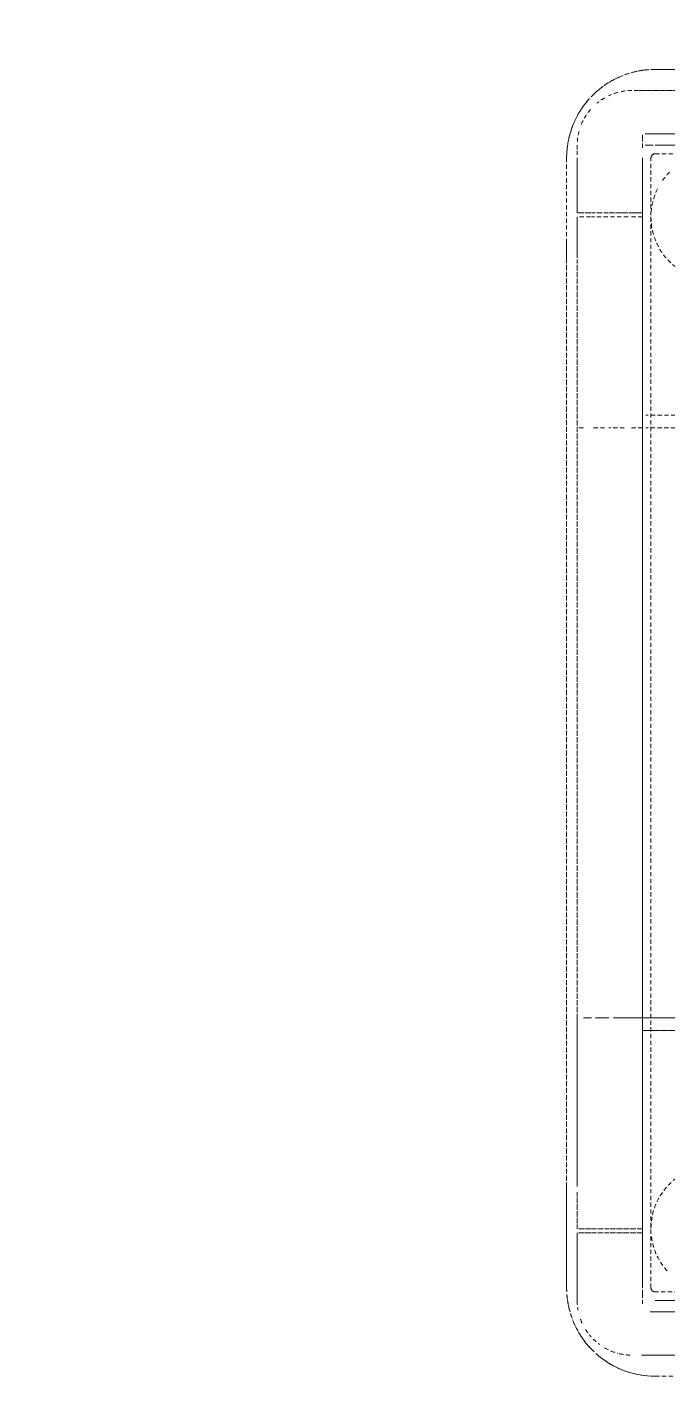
# Model space of a CAD drawing. Header units: millimetres. Extents: x -10915 to 62537, y -37640 to 44223.
# Drawn here: x 7606.7 to 7758.5, y 8812.2 to 9137.2 of the extents above; entities that cross this region are included whole.
import ezdxf

# ---------------------------------------------------------------- set-up
doc = ezdxf.new("R2010")
doc.units = ezdxf.units.MM
doc.linetypes.add('200_ШТРИХ_ш1п0_6_', pattern=[1.6, 1, -0.6])
doc.layers.add('Перекрытие штриховка', color=7, linetype='Continuous', lineweight=18)
doc.layers.add('Сантехника', color=7, linetype='Continuous', lineweight=18)

# ---------------------------------------------------------------- blocks, each defined once
blk = doc.blocks.new('Reece_Tap_Wolfen_Drinking-Fountain - 10 L_Stainless Steel-V42-План полов 4-го этажа')
at = {"layer": 'Сантехника', "linetype": '200_ШТРИХ_ш1п0_6_'}
for p, q in [((-155, 134), (-155, -134)), ((155, -134), (155, 134)), ((-139.73, -135.2), (-139.73, -136.37)), ((-137, -134.51), (-137, -136.37)), ((-137.88, -137), (-139.48, -137)), ((136.37, -137), (134.51, -137)), ((-134, -155), (134, -155))]:
    blk.add_line(p, q, dxfattribs=at)
at = {"layer": 'Сантехника', "color": 253, "linetype": '200_ШТРИХ_ш1п0_6_', "true_color": 0xa3a3a3}
for p, q in [((-135, -134), (-135, 134)), ((-135, -134), (-135, 134)), ((135, 134), (135, -134)), ((135, 134), (135, -134)), ((-139.73, -135.2), (-139.73, -77.6)), ((-137, -134), (-137, -77.6)), ((137, -77.6), (137, -134)), ((139.73, -135.18), (139.73, -77.53)), ((-149.99, -100), (-149.99, -138.97)), ((149.99, -100), (149.99, -137.24)), ((70, -137), (70, -109.54)), ((70, -109.54), (70, -137)), ((73, -110.89), (73, -137)), ((-73, -118.03), (-73, -136.18)), ((-70, -118.05), (-70, -136.24)), ((-70, -118.05), (-70, -136.24)), ((134, -135), (-134, -135)), ((134, -135), (-134, -135)), ((-134, -137), (-121, -137)), ((-121, -137), (-121, -140.18)), ((-120, -137), (-121, -137)), ((120, -137), (-120, -137)), ((-120, -137), (120, -137)), ((-120, -137), (-120, -140.18)), ((-120, -137), (-120, -140.18)), ((121, -137), (120, -137)), ((120, -137), (120, -139.91)), ((120, -139.91), (120, -137)), ((121, -139.93), (121, -137)), ((121, -137), (134, -137)), ((134.51, -137), (136.37, -137)), ((136.37, -137), (134.51, -137)), ((-121, -140.41), (-121, -145)), ((-120, -140.43), (-120, -145)), ((-120, -140.43), (-120, -145)), ((120, -140.18), (120, -144.75)), ((120, -144.75), (120, -140.18)), ((121, -144.77), (121, -140.18)), ((-121, -145.2), (-121, -149.14)), ((-120, -145.22), (-120, -149.14)), ((-120, -145.22), (-120, -149.14)), ((120, -145), (120, -148.93)), ((120, -148.93), (120, -145)), ((121, -148.94), (121, -145)), ((-121, -149.3), (-121, -152.32)), ((-120, -149.31), (-120, -152.32)), ((-120, -149.31), (-120, -152.32)), ((120, -149.14), (120, -152.15)), ((120, -152.15), (120, -149.14)), ((121, -152.17), (121, -149.14)), ((-134.7, -152.5), (-136.99, -152.5)), ((-121, -152.5), (-134, -152.5)), ((-120, -152.5), (-111.6, -152.5)), ((-111.6, -152.5), (-120, -152.5)), ((-110.33, -152.5), (-111.6, -152.5)), ((110, -152.5), (-109.92, -152.5)), ((111.34, -152.5), (120, -152.5)), ((120, -152.5), (111.34, -152.5)), ((136.99, -152.5), (121, -152.5)), ((-110, -155), (110, -155))]:
    blk.add_line(p, q, dxfattribs=at)
at = {"layer": 'Сантехника', "color": 251, "linetype": '200_ШТРИХ_ш1п0_6_', "true_color": 0x666666}
for p, q in [((-149.99, -138.97), (-149.99, -77.47)), ((-139.73, -77.6), (-139.73, -135.2)), ((-137, -77.6), (-137, -134)), ((137, -134), (137, -77.6)), ((139.73, -77.53), (139.73, -135.18)), ((149.99, -137.24), (149.99, -77.6)), ((-155, -110), (-155, -134)), ((155, -134), (155, -110)), ((73, -137), (73, -110.89)), ((-73, -118.03), (-73, -136.18)), ((-139.73, -136.37), (-139.73, -135.2)), ((-137, -136.37), (-137, -134.51)), ((-139.48, -137), (-137.88, -137)), ((-136.38, -137), (-137.88, -137)), ((-121, -137), (-134, -137)), ((-121, -140.18), (-121, -137)), ((-121, -137), (-120, -137)), ((-120, -137), (120, -137)), ((-120, -137), (-120, -140.18)), ((120, -137), (121, -137)), ((120, -139.91), (120, -137)), ((134, -137), (121, -137)), ((121, -137), (121, -139.93)), ((134.51, -137), (136.37, -137)), ((137.85, -137), (136.37, -137)), ((-121, -145), (-121, -140.41)), ((-120, -140.43), (-120, -145)), ((120, -144.75), (120, -140.18)), ((121, -140.18), (121, -144.77)), ((-121, -149.14), (-121, -145.2)), ((-120, -145.22), (-120, -149.14)), ((120, -148.93), (120, -145)), ((121, -145), (121, -148.94)), ((-121, -152.32), (-121, -149.3)), ((-120, -149.31), (-120, -152.32)), ((120, -152.15), (120, -149.14)), ((121, -149.14), (121, -152.17)), ((-136.99, -152.5), (-134.7, -152.5)), ((-134, -152.5), (-121, -152.5)), ((-111.6, -152.5), (-120, -152.5)), ((120, -152.5), (111.34, -152.5)), ((121, -152.5), (136.99, -152.5)), ((-134, -155), (-110, -155)), ((-114, -155), (-113.9, -155)), ((-114, -155), (-112.49, -155)), ((-113.9, -155), (-113.6, -155)), ((-113.6, -155), (-110, -155)), ((-112.49, -155), (-110, -155)), ((-110, -155), (110, -155)), ((110, -155), (-110, -155)), ((110, -155), (114, -155)), ((110, -155), (111.24, -155)), ((110, -155), (134, -155)), ((111.24, -155), (114, -155))]:
    blk.add_line(p, q, dxfattribs=at)
at = {"layer": 'Сантехника', "color": 9, "linetype": '200_ШТРИХ_ш1п0_6_', "true_color": 0xc7c7c7}
for p, q in [((-134, -137), (-121, -137)), ((-121, -137), (-134, -137)), ((-120, -137), (-73, -137)), ((-120, -137), (-120, -140.18)), ((-73, -137), (73, -137)), ((-70, -137), (-70, -140.18)), ((-70, -137), (-70, -140.18)), ((70, -143.85), (70, -137)), ((70, -137), (70, -143.85)), ((73, -137), (120, -137)), ((120, -137), (120, -139.91)), ((121, -137), (134, -137)), ((134, -137), (121, -137)), ((-120, -140.43), (-120, -145)), ((-70, -141.33), (-70, -145)), ((-70, -141.33), (-70, -145)), ((120, -140.18), (120, -144.75)), ((-120, -145.22), (-120, -149.14)), ((-70, -145.99), (-70, -149.14)), ((-70, -145.99), (-70, -149.14)), ((70, -148.15), (70, -145)), ((70, -145), (70, -148.15)), ((120, -145), (120, -148.93)), ((-120, -149.31), (-120, -152.32)), ((70, -151), (70, -149.14)), ((70, -149.14), (70, -151)), ((120, -149.14), (120, -152.15)), ((-120, -152.5), (-111.6, -152.5)), ((-111.6, -152.5), (-110.33, -152.5)), ((-110.33, -152.5), (-111.6, -152.5)), ((-109.92, -152.5), (110, -152.5)), ((110, -152.5), (-109.92, -152.5)), ((111.34, -152.5), (120, -152.5))]:
    blk.add_line(p, q, dxfattribs=at)
at = {"layer": 'Сантехника', "color": 254, "linetype": '200_ШТРИХ_ш1п0_6_', "true_color": 0xdddddd}
for p, q in [((-73, -137), (-120, -137)), ((-73, -137), (-120, -137)), ((-73, -137), (-70, -137)), ((-70, -137), (-73, -137)), ((70, -137), (73, -137)), ((73, -137), (70, -137)), ((120, -137), (73, -137)), ((120, -137), (73, -137)), ((-111.6, -152.5), (-110.33, -152.5)), ((-109.92, -152.5), (-70, -152.5)), ((-70, -151), (-70, -152.32)), ((-70, -151), (-70, -152.32)), ((70, -152.5), (-70, -152.5)), ((-70, -152.5), (70, -152.5)), ((70, -152.5), (110, -152.5))]:
    blk.add_line(p, q, dxfattribs=at)
at = {"layer": 'Сантехника', "color": 254, "linetype": '200_ШТРИХ_ш1п0_6_', "true_color": 0xeaeaea}
for p, q in [((-70, -137), (-73, -137)), ((-70, -137), (-73, -137)), ((-70, -137), (70, -137)), ((70, -137), (-70, -137)), ((73, -137), (70, -137)), ((73, -137), (70, -137)), ((-70, -152.5), (70, -152.5))]:
    blk.add_line(p, q, dxfattribs=at)
at = {"layer": 'Сантехника', "color": 7, "linetype": '200_ШТРИХ_ш1п0_6_', "true_color": 0xf2f2f2}
blk.add_line((70, -137), (-70, -137), dxfattribs=at)
blk.add_line((70, -137), (-70, -137), dxfattribs=at)
at = {"layer": 'Сантехника', "linetype": '200_ШТРИХ_ш1п0_6_', "flags": 128}
for points in [[(-155, -134), (-154.98, -134.84), (-154.93, -135.68), (-154.85, -136.51), (-154.73, -137.35), (-154.58, -138.17), (-154.4, -138.99), (-154.18, -139.8), (-153.93, -140.61), (-153.65, -141.4), (-153.34, -142.18), (-153, -142.94), (-152.63, -143.7), (-152.22, -144.43), (-151.79, -145.15), (-151.33, -145.86), (-150.84, -146.54), (-150.33, -147.2), (-149.79, -147.85), (-149.22, -148.47), (-148.63, -149.06), (-148.02, -149.64), (-147.38, -150.19), (-146.72, -150.71), (-146.04, -151.2), (-145.35, -151.67), (-144.63, -152.11), (-143.9, -152.52), (-143.15, -152.9), (-142.39, -153.25), (-141.61, -153.57), (-140.82, -153.86), (-140.02, -154.12), (-139.21, -154.34), (-138.39, -154.54), (-137.57, -154.69), (-136.74, -154.82), (-135.9, -154.91), (-135.07, -154.97), (-134.23, -155), (-134, -155)], [(134, -155), (134.84, -154.98), (135.68, -154.93), (136.51, -154.85), (137.35, -154.73), (138.17, -154.58), (138.99, -154.4), (139.8, -154.18), (140.61, -153.93), (141.4, -153.65), (142.18, -153.34), (142.94, -153), (143.7, -152.63), (144.43, -152.22), (145.15, -151.79), (145.86, -151.33), (146.54, -150.84), (147.2, -150.33), (147.85, -149.79), (148.47, -149.22), (149.06, -148.63), (149.64, -148.02), (150.19, -147.38), (150.71, -146.72), (151.2, -146.04), (151.67, -145.35), (152.11, -144.63), (152.52, -143.9), (152.9, -143.15), (153.25, -142.39), (153.57, -141.61), (153.86, -140.82), (154.12, -140.02), (154.34, -139.21), (154.54, -138.39), (154.69, -137.57), (154.82, -136.74), (154.91, -135.9), (154.97, -135.07), (155, -134.23), (155, -134)]]:
    blk.add_lwpolyline(points, dxfattribs=at)
at = {"layer": 'Сантехника', "color": 253, "linetype": '200_ШТРИХ_ш1п0_6_', "true_color": 0xa3a3a3}
for centre, radius, start, end in [((-120, -120), 15, 270, 0), ((120, -120), 15, 180, 270), ((-120, -120), 15, 225, 235.437), ((120, -120), 15, 277.3745, 312.9403), ((-134, -134), 1, 180, 195), ((-134, -134), 1, 255, 270), ((-120, -120), 15, 243.5469, 265.1444), ((134, -134), 1, 270, 285), ((134, -134), 1, 345, 0), ((-136.99, -139.5), 13, 180, 192.3508), ((136.99, -139.5), 13, 346.5388, 360), ((-136.99, -139.5), 13, 195, 205.1206), ((136.99, -139.5), 13, 330.3474, 345), ((-136.99, -139.5), 13, 210, 219.6316), ((-136.99, -139.5), 13, 229.0259, 248.7435), ((136.99, -139.5), 13, 315, 323.7165), ((-136.99, -139.5), 13, 255, 267.1075), ((136.99, -139.5), 13, 270.3821, 280.2872), ((136.99, -139.5), 13, 290.1504, 296.4976)]:
    blk.add_arc(centre, radius, start, end, dxfattribs=at)
at = {"layer": 'Сантехника', "linetype": '200_ШТРИХ_ш1п0_6_'}
for centre, radius, start, end in [((-134, -134), 21, 180, 187.6172), ((134, -134), 21, 320.284, 360), ((-134, -134), 21, 192.5039, 201.3737), ((-134, -134), 21, 203.6771, 225.815), ((134, -134), 21, 293.6771, 315.815), ((136.99, -139.5), 13, 302.0346, 312.0601), ((-134, -134), 21, 230.284, 270), ((134, -134), 21, 270, 277.6172), ((134, -134), 21, 282.5039, 291.3737)]:
    blk.add_arc(centre, radius, start, end, dxfattribs=at)
at = {"layer": 'Сантехника', "color": 251, "linetype": '200_ШТРИХ_ш1п0_6_', "true_color": 0x666666}
for centre, radius, start, end in [((-134, -134), 1, 180, 270), ((-134, -134), 1, 195, 255), ((134, -134), 1, 270, 0), ((134, -134), 1, 285, 345), ((-134, -134), 21, 187.6172, 192.5039), ((-136.99, -139.5), 13, 180, 192.3508), ((136.99, -139.5), 13, 346.5388, 360), ((-136.99, -139.5), 13, 195, 205.1206), ((136.99, -139.5), 13, 330.3474, 345), ((-136.99, -139.5), 13, 210, 219.6316), ((-136.99, -139.5), 13, 229.0259, 248.7435), ((136.99, -139.5), 13, 302.0346, 312.0601), ((136.99, -139.5), 13, 315, 323.7165), ((-136.99, -139.5), 13, 255, 267.1075), ((136.99, -139.5), 13, 270.3821, 280.2872), ((136.99, -139.5), 13, 290.1504, 296.4976), ((134, -134), 21, 277.6172, 282.5039)]:
    blk.add_arc(centre, radius, start, end, dxfattribs=at)

msp = doc.modelspace()

# ---------------------------------------------------------------- hatches: boundary and pattern name
at = {"layer": 'Перекрытие штриховка', "lineweight": 9, "true_color": 0x787878}
h = msp.add_hatch(dxfattribs=at)
h.set_pattern_fill('FP_65', color=8, style=0, pattern_type=2)
h.set_pattern_definition([(0, (4602.2, 37211.3), (0, 500), []), (90, (4602.2, 37211.3), (-500, 3e-14), [])])
h.paths.add_polyline_path([(149.565, 8595), (149.565, 8595.058), (137.378, 8595)])
h.paths.add_polyline_path([(6974.245, 8604.011), (6976.272, 8602.011), (6976.012, 8604.011)])
h.paths.add_polyline_path([(6146.031, 8595), (6146.031, 8604.011), (6974.245, 8604.011), (6973.882, 8622.011), (6146.031, 8622.011), (6146.031, 8632.011), (6960.881, 8632.011), (6956.754, 8950), (7565, 8950), (7565, 8806.238), (8340, 8806.238), (8340, 8790.238), (13119.116, 8790.238), (13119.116, 8758.238), (13204.508, 8758.238), (13201.91, 8762.738), (13474.708, 8920.238), (13479.208, 8912.444), (13488.431, 8916.47), (13513.868, 8872.411), (13522.528, 8877.411), (13527.028, 8869.616), (13334.116, 8758.238), (14304.116, 8758.238), (13591.588, 9169.616), (13596.088, 9177.411), (13587.428, 9182.411), (13613.428, 9227.444), (13604.767, 9232.444), (13609.267, 9240.238), (14436.322, 8762.738), (14433.723, 8758.238), (14519.116, 8758.238), (14519.116, 8790.238), (16398.848, 8790.238), (16398.848, 8758.238), (17428.848, 8758.238), (17428.848, 8790.238), (17675.565, 8790.238), (17675.565, 9024.75), (17687.565, 9024.75), (17687.565, 9110.142), (17683.065, 9107.544), (17205.565, 9934.598), (17213.36, 9939.098), (17208.36, 9947.759), (17253.393, 9973.759), (17248.393, 9982.419), (17256.187, 9986.919), (17687.565, 9239.75), (17687.565, 10509.75), (17446.187, 10091.67), (17438.393, 10096.17), (17433.393, 10087.51), (17388.36, 10113.51), (17383.36, 10104.85), (17375.565, 10109.35), (17683.065, 10641.956), (17687.565, 10639.358), (17687.565, 10724.75), (17675.565, 10724.75), (17675.565, 10920.75), (17677.565, 10920.75), (17677.565, 10922.75), (24171.376, 10922.75), (24171.376, 10925.75), (17660.565, 10925.75), (17660.565, 10724.75), (17650.565, 10724.75), (17650.565, 10935.75), (24171.376, 10935.75), (24171.376, 12443.512), (13610.464, 12443.512), (13610.464, 12455.512), (24171.376, 12455.512), (24171.376, 12574.709), (10628.616, 12610.362), (10628.616, 12607.362), (13619.305, 12599.489), (13619.305, 12589.489), (10641.616, 12597.328), (10641.616, 12203.264), (10029.565, 12203.264), (10029.565, 12213.264), (10631.616, 12213.264), (10631.616, 12597.354), (10628.616, 12597.328), (10628.616, 12218.264), (10626.616, 12218.264), (10626.616, 12216.264), (10029.565, 12216.264), (10029.565, 12248.264), (9896.283, 12248.264), (9178.7, 11834.155), (9175.531, 11839.644), (9185.491, 11845.394), (9171.991, 11868.776), (9181.95, 11874.526), (9178.781, 11880.202), (9816.283, 12248.264), (8999.565, 12248.264), (8999.565, 12216.264), (7500.494, 12216.264), (7500.494, 12213.264), (8999.565, 12213.264), (8999.565, 12203.264), (7513.494, 12203.264), (7513.494, 11958.783), (7043.494, 11958.783), (7043.494, 12223.783), (5680, 12223.783), (5680, 12233.783), (7043.494, 12233.783), (7042.396, 12251.783), (5680, 12251.783), (5680, 12283.783), (3980, 12283.783), (3980, 12251.783), (2699.954, 12251.783), (2699.941, 12253.783), (2697.941, 12253.783), (2694.344, 12809.342), (2676.344, 12809.342), (2679.916, 12257.627), (2669.916, 12257.563), (2666.344, 12809.342), (180, 12809.342), (180, 8635), (1108.065, 8635), (1108.065, 8625), (161.565, 8625), (161.565, 8607), (1194.565, 8607), (1194.691, 8605), (1196.565, 8605), (1196.565, 8595), (4898.531, 8595), (4898.531, 8632.011), (5216.031, 8632.011), (5216.031, 8622.011), (4908.531, 8622.011), (4908.531, 8595), (4926.531, 8595), (4926.531, 8602.011), (4928.531, 8602.011), (4928.531, 8604.011), (5216.031, 8604.011), (5216.031, 8595), (6010.854, 8595), (5357.23, 8972.37), (5377.23, 9007.011), (6090.854, 8595), (6096.031, 8595)])
h.paths.add_polyline_path([(159.565, 8605), (161.565, 8607), (159.565, 8607)])
h.paths.add_polyline_path([(6973.882, 8632.011), (6970.882, 8935), (6971.95, 8935), (6971.95, 8937), (7550, 8937), (7550, 8935), (7552, 8935), (7552, 8806.238), (7555, 8806.238), (7555, 8940), (6966.885, 8940), (6971.95, 8632.011)])
h.paths.add_polyline_path([(170, 8635), (170, 12809.342), (152, 12809.342), (152, 12286.928), (161.565, 12286.928), (161.565, 8635)])
h.paths.add_polyline_path([(149.565, 8726.809), (149.565, 8726.928), (135.838, 8726.841)])
h.paths.add_polyline_path([(13212.116, 8758.238), (13216.055, 8758.238), (13215.07, 8759.944)])
h.paths.add_polyline_path([(16260, 8758.238), (16263.848, 8758.238), (16263.848, 8778.238), (16260, 8777.953)])
h.paths.add_polyline_path([(7520, 8758.238), (7520, 8905), (7512.386, 8904.915), (7514.289, 8758.238)])
h.paths.add_polyline_path([(14426.116, 8758.238), (14423.161, 8759.944), (14423.161, 8758.238)])
h.paths.add_polyline_path([(17677.565, 8788.238), (17677.565, 8790.238), (17675.565, 8790.238), (17677.484, 8788.32)])
h.paths.add_polyline_path([(17428.848, 8808.238), (17428.848, 8818.238), (17650.565, 8818.238), (17650.565, 9024.75), (17660.565, 9024.75), (17660.565, 8808.238), (17493.57, 8808.238)])
h.paths.add_polyline_path([(14842.631, 8808.238), (14519.116, 8808.238), (14519.116, 8818.238), (16398.848, 8818.238), (16398.848, 8808.238), (14908.715, 8808.238)])
h.paths.add_polyline_path([(8435.364, 8808.238), (8340, 8808.238), (8340, 8818.238), (13119.116, 8818.238), (13119.116, 8808.238), (8751.526, 8808.238)])
h.paths.add_polyline_path([(7739.734, 8826.206), (7740.183, 8826.95), (7739.513, 8826.95)])
h.paths.add_polyline_path([(7743.533, 9122.069), (7744.822, 9121.151), (7746.678, 9123.006), (7743.565, 9122.079)])
h.paths.add_polyline_path([(8039.397, 9118.27), (8038.947, 9117.526), (8039.618, 9117.526)])
h.paths.add_polyline_path([(8035.598, 8822.407), (8034.308, 8823.326), (8032.453, 8821.471), (8035.565, 8822.397)])
h.paths.add_polyline_path([(7963.065, 8817.238), (7755.565, 8817.92), (7741.998, 8822.844), (7736.797, 8831.879), (7736.484, 8833.048), (7735.28, 8835.559), (7734.565, 8983.221), (7735.247, 9106.238), (7741.189, 9120.491), (7747.684, 9125.315), (7750.065, 9125.035), (7752.565, 9126.52), (7880.117, 9127.238), (8023.565, 9126.557), (8037.133, 9121.632), (8042.334, 9112.597), (8042.647, 9111.428), (8043.847, 9109.233), (8044.611, 9069.235), (8054.636, 9069.235), (8054.636, 9056.245), (8044.611, 9056.245), (8043.884, 8838.238), (8037.942, 8823.985), (8029.731, 8819.509), (8029.065, 8819.441), (8026.565, 8817.957), (7963.789, 8817.238)])
h.paths.add_polyline_path([(7753.29, 8832.506), (7754.672, 8833.67), (7753.301, 8832.537)])
h.paths.add_polyline_path([(8025.277, 8832.506), (8025.536, 8833.481), (8026.565, 8833.799), (8025.9, 8835.238), (8024.272, 8834.447), (8024.946, 8832.506)])
h.paths.add_polyline_path([(7754.699, 9109.238), (7754.858, 9110.029), (7753.562, 9110.677), (7752.565, 9110.116), (7754.197, 9109.238)])
h.paths.add_polyline_path([(17687.565, 9117.75), (17687.565, 9121.689), (17685.86, 9120.704)])
h.paths.add_polyline_path([(17687.565, 10627.811), (17687.565, 10631.75), (17685.86, 10628.795)])
h.paths.add_polyline_path([(7498.305, 11968.783), (7503.494, 11968.783), (7503.494, 12203.264), (7500.494, 12203.264), (7500.494, 11973.783), (7498.494, 11973.783), (7498.494, 11971.783), (7058.494, 11971.783), (7058.494, 11973.783), (7056.494, 11973.783), (7056.494, 12251.783), (7053.494, 12251.783), (7053.494, 11968.783), (7488.494, 11968.783)])
h.paths.add_polyline_path([(7500.494, 12216.264), (7498.494, 12218.264), (7498.494, 12216.264)])
h.paths.add_polyline_path([(3611.225, 12223.783), (2703.915, 12223.783), (2703.915, 12233.783), (3980, 12233.783), (3980, 12223.783), (3677.74, 12223.783)])
h.paths.add_polyline_path([(7056.494, 12251.783), (7058.494, 12253.783), (7056.494, 12253.783)])
h.paths.add_polyline_path([(10628.616, 12610.362), (10626.616, 12612.367), (10626.616, 12610.367)])

# ---------------------------------------------------------------- block references
at = {"layer": 'Сантехника', "color": 253, "linetype": '200_ШТРИХ_ш1п0_6_', "true_color": 0xa3a3a3, "rotation": 269.9999999999997}
msp.add_blockref('Reece_Tap_Wolfen_Drinking-Fountain - 10 L_Stainless Steel-V42-План полов 4-го этажа', (7889.565, 8972.238), dxfattribs=at)

doc.saveas('drawing.dxf')
